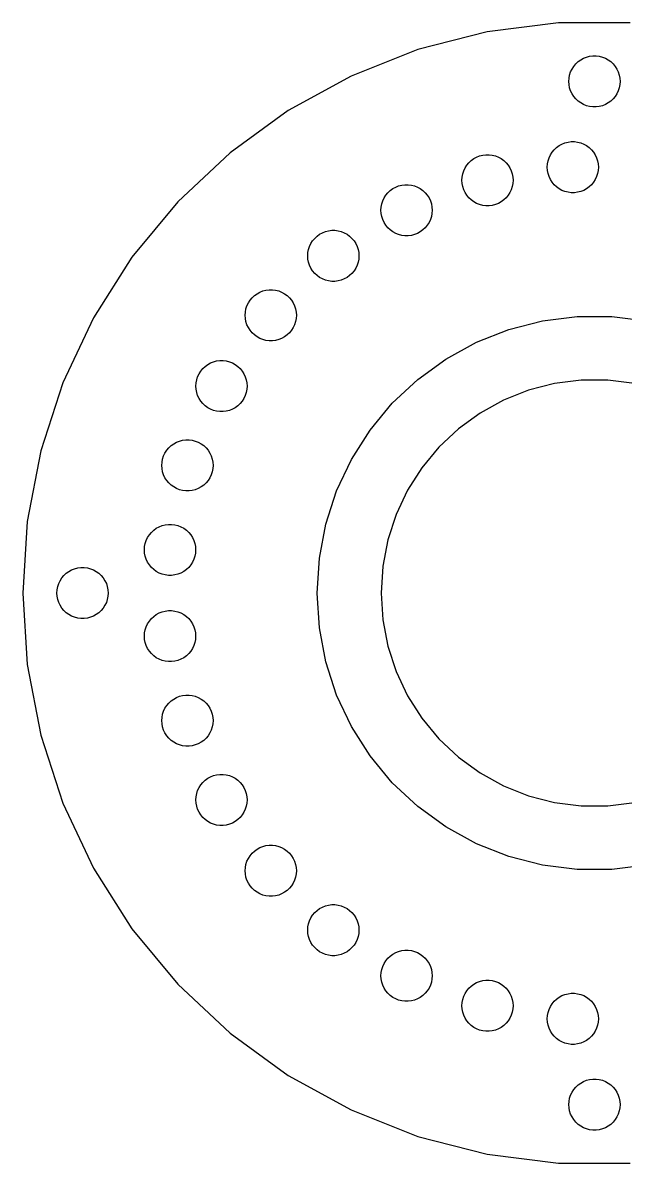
# Model space of a CAD drawing. Header units: metres. Extents: x -67 to 67, y -67 to 226.
# Drawn here: x -67 to 3.6, y 92.1 to 225.9 of the extents above; entities that cross this region are included whole.
import ezdxf

# ---------------------------------------------------------------- set-up
doc = ezdxf.new("R2010")
doc.units = ezdxf.units.M

msp = doc.modelspace()

# ---------------------------------------------------------------- linework, layer by layer
for p, q in [((-12.5545, 224.813), (-20.7041, 222.721)), ((-4.20695, 225.868), (-12.5545, 224.813)), ((4.20695, 225.868), (-4.20695, 225.868)), ((-20.7041, 222.721), (-28.5272, 219.623)), ((-2.62891, 220.445), (-2.42705, 220.763)), ((-2.42705, 220.763), (-2.1869, 221.054)), ((-2.1869, 221.054), (-1.91226, 221.312)), ((-1.91226, 221.312), (-1.60747, 221.533)), ((-1.60747, 221.533), (-1.27733, 221.714)), ((-1.27733, 221.714), (-0.92705, 221.853)), ((-0.92705, 221.853), (-0.56213, 221.947)), ((-0.56213, 221.947), (-0.18837, 221.994)), ((-0.18837, 221.994), (0.18837, 221.994)), ((0.18837, 221.994), (0.56213, 221.947)), ((0.56213, 221.947), (0.92705, 221.853)), ((0.92705, 221.853), (1.27733, 221.714)), ((1.27733, 221.714), (1.60747, 221.533)), ((1.60747, 221.533), (1.91226, 221.312)), ((1.91226, 221.312), (2.1869, 221.054)), ((2.1869, 221.054), (2.42705, 220.763)), ((2.42705, 220.763), (2.62891, 220.445)), ((-28.5272, 219.623), (-35.9004, 215.57)), ((-3, 219), (-2.97633, 219.376)), ((-2.97633, 219.376), (-2.90575, 219.746)), ((-2.90575, 219.746), (-2.78932, 220.104)), ((-2.78932, 220.104), (-2.62891, 220.445)), ((2.62891, 220.445), (2.78932, 220.104)), ((2.78932, 220.104), (2.90575, 219.746)), ((2.90575, 219.746), (2.97633, 219.376)), ((2.97633, 219.376), (3, 219)), ((-2.97633, 218.624), (-3, 219)), ((-2.90575, 218.254), (-2.97633, 218.624)), ((-2.78932, 217.896), (-2.90575, 218.254)), ((2.90575, 218.254), (2.78932, 217.896)), ((2.97633, 218.624), (2.90575, 218.254)), ((3, 219), (2.97633, 218.624)), ((-2.62891, 217.555), (-2.78932, 217.896)), ((-2.42705, 217.237), (-2.62891, 217.555)), ((-2.1869, 216.946), (-2.42705, 217.237)), ((-1.91226, 216.688), (-2.1869, 216.946)), ((-1.60747, 216.467), (-1.91226, 216.688)), ((1.91226, 216.688), (1.60747, 216.467)), ((2.1869, 216.946), (1.91226, 216.688)), ((2.42705, 217.237), (2.1869, 216.946)), ((2.62891, 217.555), (2.42705, 217.237)), ((2.78932, 217.896), (2.62891, 217.555)), ((-35.9004, 215.57), (-42.7074, 210.624)), ((-1.27733, 216.286), (-1.60747, 216.467)), ((-0.92705, 216.147), (-1.27733, 216.286)), ((-0.56213, 216.053), (-0.92705, 216.147)), ((-0.18837, 216.006), (-0.56213, 216.053)), ((0.18837, 216.006), (-0.18837, 216.006)), ((0.56213, 216.053), (0.18837, 216.006)), ((0.92705, 216.147), (0.56213, 216.053)), ((1.27733, 216.286), (0.92705, 216.147)), ((1.60747, 216.467), (1.27733, 216.286)), ((-4.44472, 211.247), (-4.13994, 211.469)), ((-4.13994, 211.469), (-3.80978, 211.65)), ((-3.80978, 211.65), (-3.4595, 211.789)), ((-3.4595, 211.789), (-3.09459, 211.883)), ((-3.09459, 211.883), (-2.72083, 211.93)), ((-2.72083, 211.93), (-2.34409, 211.93)), ((-2.34409, 211.93), (-1.97031, 211.883)), ((-1.97031, 211.883), (-1.60539, 211.789)), ((-1.60539, 211.789), (-1.25511, 211.65)), ((-1.25511, 211.65), (-0.92497, 211.469)), ((-0.92497, 211.469), (-0.62018, 211.247)), ((-42.7074, 210.624), (-48.8409, 204.865)), ((-14.1401, 209.937), (-13.81, 210.118)), ((-13.81, 210.118), (-13.4597, 210.257)), ((-13.4597, 210.257), (-13.0948, 210.351)), ((-13.0948, 210.351), (-12.721, 210.398)), ((-12.721, 210.398), (-12.3443, 210.398)), ((-12.3443, 210.398), (-11.9705, 210.351)), ((-11.9705, 210.351), (-11.6056, 210.257)), ((-11.6056, 210.257), (-11.2553, 210.118)), ((-11.2553, 210.118), (-10.9251, 209.937)), ((-5.4382, 209.682), (-5.32178, 210.04)), ((-5.32178, 210.04), (-5.16138, 210.381)), ((-5.16138, 210.381), (-4.9595, 210.699)), ((-4.9595, 210.699), (-4.71936, 210.989)), ((-4.71936, 210.989), (-4.44472, 211.247)), ((-0.62018, 211.247), (-0.34555, 210.989)), ((-0.34555, 210.989), (-0.10539, 210.699)), ((-0.10539, 210.699), (0.09645, 210.381)), ((0.09645, 210.381), (0.25687, 210.04)), ((0.25687, 210.04), (0.37329, 209.682)), ((-15.3219, 208.508), (-15.1615, 208.849)), ((-15.1615, 208.849), (-14.9597, 209.167)), ((-14.9597, 209.167), (-14.7195, 209.457)), ((-14.7195, 209.457), (-14.4449, 209.715)), ((-14.4449, 209.715), (-14.1401, 209.937)), ((-10.9251, 209.937), (-10.6203, 209.715)), ((-10.6203, 209.715), (-10.3457, 209.457)), ((-10.3457, 209.457), (-10.1056, 209.167)), ((-10.1056, 209.167), (-9.9037, 208.849)), ((-9.9037, 208.849), (-9.74329, 208.508)), ((-5.53246, 208.936), (-5.50879, 209.312)), ((-5.50879, 208.56), (-5.53246, 208.936)), ((-5.50879, 209.312), (-5.4382, 209.682)), ((0.37329, 209.682), (0.44388, 209.312)), ((0.44388, 209.312), (0.46753, 208.936)), ((0.46753, 208.936), (0.44388, 208.56)), ((-15.5326, 207.404), (-15.509, 207.78)), ((-15.509, 207.028), (-15.5326, 207.404)), ((-15.509, 207.78), (-15.4384, 208.15)), ((-15.4384, 208.15), (-15.3219, 208.508)), ((-9.74329, 208.508), (-9.62688, 208.15)), ((-9.62688, 208.15), (-9.55627, 207.78)), ((-9.55627, 207.78), (-9.53262, 207.404)), ((-9.53262, 207.404), (-9.55627, 207.028)), ((-5.4382, 208.19), (-5.50879, 208.56)), ((-5.32178, 207.831), (-5.4382, 208.19)), ((-5.16138, 207.491), (-5.32178, 207.831)), ((-4.9595, 207.172), (-5.16138, 207.491)), ((0.09645, 207.491), (-0.10539, 207.172)), ((0.25687, 207.831), (0.09645, 207.491)), ((0.37329, 208.19), (0.25687, 207.831)), ((0.44388, 208.56), (0.37329, 208.19)), ((-24.2066, 205.944), (-23.932, 206.202)), ((-23.932, 206.202), (-23.6272, 206.423)), ((-23.6272, 206.423), (-23.297, 206.605)), ((-23.297, 206.605), (-22.9467, 206.743)), ((-22.9467, 206.743), (-22.5818, 206.837)), ((-22.5818, 206.837), (-22.2081, 206.884)), ((-22.2081, 206.884), (-21.8313, 206.884)), ((-21.8313, 206.884), (-21.4576, 206.837)), ((-21.4576, 206.837), (-21.0927, 206.743)), ((-21.0927, 206.743), (-20.7424, 206.605)), ((-20.7424, 206.605), (-20.4122, 206.423)), ((-20.4122, 206.423), (-20.1074, 206.202)), ((-20.1074, 206.202), (-19.8328, 205.944)), ((-15.4384, 206.658), (-15.509, 207.028)), ((-15.3219, 206.299), (-15.4384, 206.658)), ((-15.1615, 205.959), (-15.3219, 206.299)), ((-14.9597, 205.64), (-15.1615, 205.959)), ((-9.9037, 205.959), (-10.1056, 205.64)), ((-9.74329, 206.299), (-9.9037, 205.959)), ((-9.62688, 206.658), (-9.74329, 206.299)), ((-9.55627, 207.028), (-9.62688, 206.658)), ((-4.71936, 206.882), (-4.9595, 207.172)), ((-4.44472, 206.624), (-4.71936, 206.882)), ((-4.13994, 206.403), (-4.44472, 206.624)), ((-3.80978, 206.221), (-4.13994, 206.403)), ((-3.4595, 206.083), (-3.80978, 206.221)), ((-3.09459, 205.989), (-3.4595, 206.083)), ((-2.72083, 205.942), (-3.09459, 205.989)), ((-1.97031, 205.989), (-2.34409, 205.942)), ((-1.60539, 206.083), (-1.97031, 205.989)), ((-1.25511, 206.221), (-1.60539, 206.083)), ((-0.92497, 206.403), (-1.25511, 206.221)), ((-0.62018, 206.624), (-0.92497, 206.403)), ((-0.34555, 206.882), (-0.62018, 206.624)), ((-0.10539, 207.172), (-0.34555, 206.882)), ((-48.8409, 204.865), (-54.2041, 198.382)), ((-24.996, 204.266), (-24.9254, 204.636)), ((-24.9254, 204.636), (-24.809, 204.995)), ((-24.809, 204.995), (-24.6486, 205.335)), ((-24.6486, 205.335), (-24.4467, 205.654)), ((-24.4467, 205.654), (-24.2066, 205.944)), ((-19.8328, 205.944), (-19.5927, 205.654)), ((-19.5927, 205.654), (-19.3908, 205.335)), ((-19.3908, 205.335), (-19.2304, 204.995)), ((-19.2304, 204.995), (-19.114, 204.636)), ((-19.114, 204.636), (-19.0434, 204.266)), ((-14.7195, 205.35), (-14.9597, 205.64)), ((-14.4449, 205.092), (-14.7195, 205.35)), ((-14.1401, 204.871), (-14.4449, 205.092)), ((-13.81, 204.689), (-14.1401, 204.871)), ((-13.4597, 204.551), (-13.81, 204.689)), ((-11.2553, 204.689), (-11.6056, 204.551)), ((-10.9251, 204.871), (-11.2553, 204.689)), ((-10.6203, 205.092), (-10.9251, 204.871)), ((-10.3457, 205.35), (-10.6203, 205.092)), ((-10.1056, 205.64), (-10.3457, 205.35)), ((-2.34409, 205.942), (-2.72083, 205.942)), ((-25.0197, 203.89), (-24.996, 204.266)), ((-24.996, 203.514), (-25.0197, 203.89)), ((-24.9254, 203.144), (-24.996, 203.514)), ((-19.0434, 203.514), (-19.114, 203.144)), ((-19.0434, 204.266), (-19.0197, 203.89)), ((-19.0197, 203.89), (-19.0434, 203.514)), ((-13.0948, 204.457), (-13.4597, 204.551)), ((-12.721, 204.41), (-13.0948, 204.457)), ((-12.3443, 204.41), (-12.721, 204.41)), ((-11.9705, 204.457), (-12.3443, 204.41)), ((-11.6056, 204.551), (-11.9705, 204.457)), ((-24.809, 202.786), (-24.9254, 203.144)), ((-24.6486, 202.445), (-24.809, 202.786)), ((-24.4467, 202.127), (-24.6486, 202.445)), ((-24.2066, 201.837), (-24.4467, 202.127)), ((-19.5927, 202.127), (-19.8328, 201.837)), ((-19.3908, 202.445), (-19.5927, 202.127)), ((-19.2304, 202.786), (-19.3908, 202.445)), ((-19.114, 203.144), (-19.2304, 202.786)), ((-32.7922, 200.592), (-32.5176, 200.85)), ((-32.5176, 200.85), (-32.2128, 201.072)), ((-32.2128, 201.072), (-31.8826, 201.253)), ((-31.8826, 201.253), (-31.5323, 201.392)), ((-31.5323, 201.392), (-31.1674, 201.486)), ((-31.1674, 201.486), (-30.7937, 201.533)), ((-30.7937, 201.533), (-30.4169, 201.533)), ((-30.4169, 201.533), (-30.0432, 201.486)), ((-30.0432, 201.486), (-29.6782, 201.392)), ((-29.6782, 201.392), (-29.328, 201.253)), ((-29.328, 201.253), (-28.9978, 201.072)), ((-28.9978, 201.072), (-28.693, 200.85)), ((-28.693, 200.85), (-28.4184, 200.592)), ((-23.932, 201.579), (-24.2066, 201.837)), ((-23.6272, 201.357), (-23.932, 201.579)), ((-23.297, 201.176), (-23.6272, 201.357)), ((-22.9467, 201.037), (-23.297, 201.176)), ((-22.5818, 200.943), (-22.9467, 201.037)), ((-22.2081, 200.896), (-22.5818, 200.943)), ((-21.8313, 200.896), (-22.2081, 200.896)), ((-21.4576, 200.943), (-21.8313, 200.896)), ((-21.0927, 201.037), (-21.4576, 200.943)), ((-20.7424, 201.176), (-21.0927, 201.037)), ((-20.4122, 201.357), (-20.7424, 201.176)), ((-20.1074, 201.579), (-20.4122, 201.357)), ((-19.8328, 201.837), (-20.1074, 201.579)), ((-33.5816, 198.915), (-33.511, 199.285)), ((-33.511, 199.285), (-33.3946, 199.643)), ((-33.3946, 199.643), (-33.2342, 199.984)), ((-33.2342, 199.984), (-33.0323, 200.302)), ((-33.0323, 200.302), (-32.7922, 200.592)), ((-28.4184, 200.592), (-28.1782, 200.302)), ((-28.1782, 200.302), (-27.9764, 199.984)), ((-27.9764, 199.984), (-27.816, 199.643)), ((-27.816, 199.643), (-27.6995, 199.285)), ((-27.6995, 199.285), (-27.629, 198.915)), ((-54.2041, 198.382), (-58.7125, 191.277)), ((-33.6053, 198.539), (-33.5816, 198.915)), ((-33.5816, 198.163), (-33.6053, 198.539)), ((-33.511, 197.793), (-33.5816, 198.163)), ((-27.629, 198.163), (-27.6995, 197.793)), ((-27.629, 198.915), (-27.6053, 198.539)), ((-27.6053, 198.539), (-27.629, 198.163)), ((-33.3946, 197.434), (-33.511, 197.793)), ((-33.2342, 197.094), (-33.3946, 197.434)), ((-33.0323, 196.775), (-33.2342, 197.094)), ((-32.7922, 196.485), (-33.0323, 196.775)), ((-28.1782, 196.775), (-28.4184, 196.485)), ((-27.9764, 197.094), (-28.1782, 196.775)), ((-27.816, 197.434), (-27.9764, 197.094)), ((-27.6995, 197.793), (-27.816, 197.434)), ((-32.5176, 196.227), (-32.7922, 196.485)), ((-32.2128, 196.006), (-32.5176, 196.227)), ((-31.8826, 195.824), (-32.2128, 196.006)), ((-31.5323, 195.686), (-31.8826, 195.824)), ((-31.1674, 195.592), (-31.5323, 195.686)), ((-30.7937, 195.545), (-31.1674, 195.592)), ((-30.4169, 195.545), (-30.7937, 195.545)), ((-30.0432, 195.592), (-30.4169, 195.545)), ((-29.6782, 195.686), (-30.0432, 195.592)), ((-29.328, 195.824), (-29.6782, 195.686)), ((-28.9978, 196.006), (-29.328, 195.824)), ((-28.693, 196.227), (-28.9978, 196.006)), ((-28.4184, 196.485), (-28.693, 196.227)), ((-39.8502, 193.88), (-39.5454, 194.102)), ((-39.5454, 194.102), (-39.2152, 194.283)), ((-39.2152, 194.283), (-38.8649, 194.422)), ((-38.8649, 194.422), (-38.5, 194.515)), ((-38.5, 194.515), (-38.1263, 194.563)), ((-38.1263, 194.563), (-37.7495, 194.563)), ((-37.7495, 194.563), (-37.3758, 194.515)), ((-37.3758, 194.515), (-37.0108, 194.422)), ((-37.0108, 194.422), (-36.6606, 194.283)), ((-36.6606, 194.283), (-36.3304, 194.102)), ((-36.3304, 194.102), (-36.0256, 193.88)), ((-40.8436, 192.315), (-40.7272, 192.673)), ((-40.7272, 192.673), (-40.5668, 193.014)), ((-40.5668, 193.014), (-40.3649, 193.332)), ((-40.3649, 193.332), (-40.1248, 193.622)), ((-40.1248, 193.622), (-39.8502, 193.88)), ((-36.0256, 193.88), (-35.751, 193.622)), ((-35.751, 193.622), (-35.5108, 193.332)), ((-35.5108, 193.332), (-35.309, 193.014)), ((-35.309, 193.014), (-35.1486, 192.673)), ((-35.1486, 192.673), (-35.0322, 192.315)), ((-58.7125, 191.277), (-62.295, 183.664)), ((-40.9379, 191.569), (-40.9142, 191.945)), ((-40.9142, 191.193), (-40.9379, 191.569)), ((-40.9142, 191.945), (-40.8436, 192.315)), ((-35.0322, 192.315), (-34.9616, 191.945)), ((-34.9616, 191.945), (-34.9379, 191.569)), ((-34.9379, 191.569), (-34.9616, 191.193)), ((-6.08989, 190.924), (-2.04068, 191.436)), ((-2.04068, 191.436), (2.04068, 191.436)), ((2.04068, 191.436), (6.08989, 190.924)), ((-40.8436, 190.823), (-40.9142, 191.193)), ((-40.7272, 190.464), (-40.8436, 190.823)), ((-40.5668, 190.123), (-40.7272, 190.464)), ((-40.3649, 189.805), (-40.5668, 190.123)), ((-35.309, 190.123), (-35.5108, 189.805)), ((-35.1486, 190.464), (-35.309, 190.123)), ((-35.0322, 190.823), (-35.1486, 190.464)), ((-34.9616, 191.193), (-35.0322, 190.823)), ((-13.8378, 188.407), (-10.043, 189.909)), ((-10.043, 189.909), (-6.08989, 190.924)), ((-40.1248, 189.515), (-40.3649, 189.805)), ((-39.8502, 189.257), (-40.1248, 189.515)), ((-39.5454, 189.036), (-39.8502, 189.257)), ((-39.2152, 188.854), (-39.5454, 189.036)), ((-38.8649, 188.715), (-39.2152, 188.854)), ((-38.5, 188.622), (-38.8649, 188.715)), ((-38.1263, 188.575), (-38.5, 188.622)), ((-37.7495, 188.575), (-38.1263, 188.575)), ((-37.3758, 188.622), (-37.7495, 188.575)), ((-37.0108, 188.715), (-37.3758, 188.622)), ((-36.6606, 188.854), (-37.0108, 188.715)), ((-36.3304, 189.036), (-36.6606, 188.854)), ((-36.0256, 189.257), (-36.3304, 189.036)), ((-35.751, 189.515), (-36.0256, 189.257)), ((-35.5108, 189.805), (-35.751, 189.515)), ((-17.4144, 186.441), (-13.8378, 188.407)), ((-45.3248, 185.798), (-44.9947, 185.98)), ((-44.9947, 185.98), (-44.6444, 186.118)), ((-44.6444, 186.118), (-44.2795, 186.212)), ((-44.2795, 186.212), (-43.9057, 186.259)), ((-43.9057, 186.259), (-43.5289, 186.259)), ((-43.5289, 186.259), (-43.1552, 186.212)), ((-43.1552, 186.212), (-42.7903, 186.118)), ((-42.7903, 186.118), (-42.44, 185.98)), ((-42.44, 185.98), (-42.1098, 185.798)), ((-20.7163, 184.042), (-17.4144, 186.441)), ((-46.5067, 184.369), (-46.3463, 184.71)), ((-46.3463, 184.71), (-46.1444, 185.028)), ((-46.1444, 185.028), (-45.9042, 185.319)), ((-45.9042, 185.319), (-45.6296, 185.577)), ((-45.6296, 185.577), (-45.3248, 185.798)), ((-42.1098, 185.798), (-41.8051, 185.577)), ((-41.8051, 185.577), (-41.5304, 185.319)), ((-41.5304, 185.319), (-41.2903, 185.028)), ((-41.2903, 185.028), (-41.0884, 184.71)), ((-41.0884, 184.71), (-40.928, 184.369)), ((-62.295, 183.664), (-64.8951, 175.662)), ((-46.7173, 183.265), (-46.6937, 183.641)), ((-46.6937, 182.889), (-46.7173, 183.265)), ((-46.6937, 183.641), (-46.6231, 184.011)), ((-46.6231, 184.011), (-46.5067, 184.369)), ((-40.928, 184.369), (-40.8116, 184.011)), ((-40.8116, 184.011), (-40.741, 183.641)), ((-40.741, 183.641), (-40.7173, 183.265)), ((-40.7173, 183.265), (-40.741, 182.889)), ((-23.6915, 181.248), (-20.7163, 184.042)), ((-4.68452, 183.557), (-7.72542, 182.776)), ((-1.56975, 183.951), (-4.68452, 183.557)), ((1.56975, 183.951), (-1.56975, 183.951)), ((4.68452, 183.557), (1.56975, 183.951)), ((-46.6231, 182.519), (-46.6937, 182.889)), ((-46.5067, 182.161), (-46.6231, 182.519)), ((-46.3463, 181.82), (-46.5067, 182.161)), ((-40.928, 182.161), (-41.0884, 181.82)), ((-40.8116, 182.519), (-40.928, 182.161)), ((-40.741, 182.889), (-40.8116, 182.519)), ((-7.72542, 182.776), (-10.6445, 181.621)), ((-46.1444, 181.502), (-46.3463, 181.82)), ((-45.9042, 181.211), (-46.1444, 181.502)), ((-45.6296, 180.954), (-45.9042, 181.211)), ((-45.3248, 180.732), (-45.6296, 180.954)), ((-44.9947, 180.551), (-45.3248, 180.732)), ((-44.6444, 180.412), (-44.9947, 180.551)), ((-42.44, 180.551), (-42.7903, 180.412)), ((-42.1098, 180.732), (-42.44, 180.551)), ((-41.8051, 180.954), (-42.1098, 180.732)), ((-41.5304, 181.211), (-41.8051, 180.954)), ((-41.2903, 181.502), (-41.5304, 181.211)), ((-41.0884, 181.82), (-41.2903, 181.502)), ((-26.293, 178.103), (-23.6915, 181.248)), ((-10.6445, 181.621), (-13.3957, 180.108)), ((-44.2795, 180.318), (-44.6444, 180.412)), ((-43.9057, 180.271), (-44.2795, 180.318)), ((-43.5289, 180.271), (-43.9057, 180.271)), ((-43.1552, 180.318), (-43.5289, 180.271)), ((-42.7903, 180.412), (-43.1552, 180.318)), ((-13.3957, 180.108), (-15.9356, 178.263)), ((-28.48, 174.657), (-26.293, 178.103)), ((-15.9356, 178.263), (-18.2242, 176.114)), ((-49.3144, 176.501), (-48.9843, 176.683)), ((-48.9843, 176.683), (-48.634, 176.821)), ((-48.634, 176.821), (-48.2691, 176.915)), ((-48.2691, 176.915), (-47.8953, 176.962)), ((-47.8953, 176.962), (-47.5186, 176.962)), ((-47.5186, 176.962), (-47.1448, 176.915)), ((-47.1448, 176.915), (-46.7799, 176.821)), ((-46.7799, 176.821), (-46.4296, 176.683)), ((-46.4296, 176.683), (-46.0995, 176.501)), ((-64.8951, 175.662), (-66.4717, 167.397)), ((-50.4963, 175.073), (-50.3359, 175.413)), ((-50.3359, 175.413), (-50.134, 175.732)), ((-50.134, 175.732), (-49.8939, 176.022)), ((-49.8939, 176.022), (-49.6192, 176.28)), ((-49.6192, 176.28), (-49.3144, 176.501)), ((-46.0995, 176.501), (-45.7947, 176.28)), ((-45.7947, 176.28), (-45.5201, 176.022)), ((-45.5201, 176.022), (-45.2799, 175.732)), ((-45.2799, 175.732), (-45.078, 175.413)), ((-45.078, 175.413), (-44.9176, 175.073)), ((-18.2242, 176.114), (-20.2254, 173.695)), ((-50.707, 173.968), (-50.6833, 174.344)), ((-50.6833, 173.592), (-50.707, 173.968)), ((-50.6833, 174.344), (-50.6127, 174.714)), ((-50.6127, 174.714), (-50.4963, 175.073)), ((-44.9176, 175.073), (-44.8012, 174.714)), ((-44.8012, 174.714), (-44.7306, 174.344)), ((-44.7306, 174.344), (-44.707, 173.968)), ((-44.707, 173.968), (-44.7306, 173.592)), ((-30.2177, 170.964), (-28.48, 174.657)), ((-50.6127, 173.222), (-50.6833, 173.592)), ((-50.4963, 172.864), (-50.6127, 173.222)), ((-50.3359, 172.523), (-50.4963, 172.864)), ((-50.134, 172.205), (-50.3359, 172.523)), ((-45.078, 172.523), (-45.2799, 172.205)), ((-44.9176, 172.864), (-45.078, 172.523)), ((-44.8012, 173.222), (-44.9176, 172.864)), ((-44.7306, 173.592), (-44.8012, 173.222)), ((-20.2254, 173.695), (-21.9077, 171.044)), ((-49.8939, 171.915), (-50.134, 172.205)), ((-49.6192, 171.657), (-49.8939, 171.915)), ((-49.3144, 171.435), (-49.6192, 171.657)), ((-48.9843, 171.254), (-49.3144, 171.435)), ((-48.634, 171.115), (-48.9843, 171.254)), ((-46.4296, 171.254), (-46.7799, 171.115)), ((-46.0995, 171.435), (-46.4296, 171.254)), ((-45.7947, 171.657), (-46.0995, 171.435)), ((-45.5201, 171.915), (-45.7947, 171.657)), ((-45.2799, 172.205), (-45.5201, 171.915)), ((-48.2691, 171.021), (-48.634, 171.115)), ((-47.8953, 170.974), (-48.2691, 171.021)), ((-47.5186, 170.974), (-47.8953, 170.974)), ((-47.1448, 171.021), (-47.5186, 170.974)), ((-46.7799, 171.115), (-47.1448, 171.021)), ((-31.4789, 167.082), (-30.2177, 170.964)), ((-21.9077, 171.044), (-23.2444, 168.203)), ((-66.4717, 167.397), (-67, 159)), ((-23.2444, 168.203), (-24.2146, 165.217)), ((-52.1705, 165.822), (-51.9304, 166.112)), ((-51.9304, 166.112), (-51.6557, 166.37)), ((-51.6557, 166.37), (-51.3509, 166.591)), ((-51.3509, 166.591), (-51.0208, 166.773)), ((-51.0208, 166.773), (-50.6705, 166.912)), ((-50.6705, 166.912), (-50.3056, 167.005)), ((-50.3056, 167.005), (-49.9318, 167.052)), ((-49.9318, 167.052), (-49.5551, 167.052)), ((-49.5551, 167.052), (-49.1813, 167.005)), ((-49.1813, 167.005), (-48.8164, 166.912)), ((-48.8164, 166.912), (-48.4661, 166.773)), ((-48.4661, 166.773), (-48.136, 166.591)), ((-48.136, 166.591), (-47.8312, 166.37)), ((-47.8312, 166.37), (-47.5565, 166.112)), ((-47.5565, 166.112), (-47.3164, 165.822)), ((-32.2437, 163.073), (-31.4789, 167.082)), ((-52.7198, 164.434), (-52.6492, 164.804)), ((-52.6492, 164.804), (-52.5328, 165.163)), ((-52.5328, 165.163), (-52.3724, 165.504)), ((-52.3724, 165.504), (-52.1705, 165.822)), ((-47.3164, 165.822), (-47.1145, 165.504)), ((-47.1145, 165.504), (-46.9541, 165.163)), ((-46.9541, 165.163), (-46.8377, 164.804)), ((-46.8377, 164.804), (-46.7671, 164.434)), ((-24.2146, 165.217), (-24.8029, 162.133)), ((-52.7435, 164.058), (-52.7198, 164.434)), ((-52.7198, 163.682), (-52.7435, 164.058)), ((-52.6492, 163.312), (-52.7198, 163.682)), ((-52.5328, 162.954), (-52.6492, 163.312)), ((-46.8377, 163.312), (-46.9541, 162.954)), ((-46.7671, 163.682), (-46.8377, 163.312)), ((-46.7671, 164.434), (-46.7435, 164.058)), ((-46.7435, 164.058), (-46.7671, 163.682)), ((-61.2773, 161.714), (-60.927, 161.853)), ((-60.927, 161.853), (-60.5621, 161.947)), ((-60.5621, 161.947), (-60.1884, 161.994)), ((-60.1884, 161.994), (-59.8116, 161.994)), ((-59.8116, 161.994), (-59.4379, 161.947)), ((-59.4379, 161.947), (-59.0729, 161.853)), ((-59.0729, 161.853), (-58.7227, 161.714)), ((-52.3724, 162.613), (-52.5328, 162.954)), ((-52.1705, 162.295), (-52.3724, 162.613)), ((-51.9304, 162.005), (-52.1705, 162.295)), ((-51.6557, 161.747), (-51.9304, 162.005)), ((-47.5565, 162.005), (-47.8312, 161.747)), ((-47.3164, 162.295), (-47.5565, 162.005)), ((-47.1145, 162.613), (-47.3164, 162.295)), ((-46.9541, 162.954), (-47.1145, 162.613)), ((-32.5, 159), (-32.2437, 163.073)), ((-24.8029, 162.133), (-25, 159)), ((-62.6289, 160.445), (-62.427, 160.763)), ((-62.427, 160.763), (-62.1869, 161.054)), ((-62.1869, 161.054), (-61.9123, 161.312)), ((-61.9123, 161.312), (-61.6075, 161.533)), ((-61.6075, 161.533), (-61.2773, 161.714)), ((-58.7227, 161.714), (-58.3925, 161.533)), ((-58.3925, 161.533), (-58.0877, 161.312)), ((-58.0877, 161.312), (-57.8131, 161.054)), ((-57.8131, 161.054), (-57.5729, 160.763)), ((-57.5729, 160.763), (-57.3711, 160.445)), ((-51.3509, 161.525), (-51.6557, 161.747)), ((-51.0208, 161.344), (-51.3509, 161.525)), ((-50.6705, 161.205), (-51.0208, 161.344)), ((-50.3056, 161.112), (-50.6705, 161.205)), ((-49.9318, 161.064), (-50.3056, 161.112)), ((-49.5551, 161.064), (-49.9318, 161.064)), ((-49.1813, 161.112), (-49.5551, 161.064)), ((-48.8164, 161.205), (-49.1813, 161.112)), ((-48.4661, 161.344), (-48.8164, 161.205)), ((-48.136, 161.525), (-48.4661, 161.344)), ((-47.8312, 161.747), (-48.136, 161.525)), ((-63, 159), (-62.9763, 159.376)), ((-62.9763, 159.376), (-62.9057, 159.746)), ((-62.9057, 159.746), (-62.7893, 160.104)), ((-62.7893, 160.104), (-62.6289, 160.445)), ((-57.3711, 160.445), (-57.2107, 160.104)), ((-57.2107, 160.104), (-57.0942, 159.746)), ((-57.0942, 159.746), (-57.0237, 159.376)), ((-57.0237, 159.376), (-57, 159)), ((-67, 159), (-66.4717, 150.603)), ((-62.9763, 158.624), (-63, 159)), ((-62.9057, 158.254), (-62.9763, 158.624)), ((-62.7893, 157.896), (-62.9057, 158.254)), ((-62.6289, 157.555), (-62.7893, 157.896)), ((-57.2107, 157.896), (-57.3711, 157.555)), ((-57.0942, 158.254), (-57.2107, 157.896)), ((-57.0237, 158.624), (-57.0942, 158.254)), ((-57, 159), (-57.0237, 158.624)), ((-32.2437, 154.927), (-32.5, 159)), ((-25, 159), (-24.8029, 155.867)), ((-62.427, 157.237), (-62.6289, 157.555)), ((-62.1869, 156.946), (-62.427, 157.237)), ((-61.9123, 156.688), (-62.1869, 156.946)), ((-61.6075, 156.467), (-61.9123, 156.688)), ((-58.0877, 156.688), (-58.3925, 156.467)), ((-57.8131, 156.946), (-58.0877, 156.688)), ((-57.5729, 157.237), (-57.8131, 156.946)), ((-57.3711, 157.555), (-57.5729, 157.237)), ((-51.6557, 156.253), (-51.3509, 156.475)), ((-51.3509, 156.475), (-51.0208, 156.656)), ((-51.0208, 156.656), (-50.6705, 156.795)), ((-50.6705, 156.795), (-50.3056, 156.888)), ((-50.3056, 156.888), (-49.9318, 156.936)), ((-49.9318, 156.936), (-49.5551, 156.936)), ((-49.5551, 156.936), (-49.1813, 156.888)), ((-49.1813, 156.888), (-48.8164, 156.795)), ((-48.8164, 156.795), (-48.4661, 156.656)), ((-48.4661, 156.656), (-48.136, 156.475)), ((-48.136, 156.475), (-47.8312, 156.253)), ((-61.2773, 156.286), (-61.6075, 156.467)), ((-60.927, 156.147), (-61.2773, 156.286)), ((-60.5621, 156.053), (-60.927, 156.147)), ((-60.1884, 156.006), (-60.5621, 156.053)), ((-59.8116, 156.006), (-60.1884, 156.006)), ((-59.4379, 156.053), (-59.8116, 156.006)), ((-59.0729, 156.147), (-59.4379, 156.053)), ((-58.7227, 156.286), (-59.0729, 156.147)), ((-58.3925, 156.467), (-58.7227, 156.286)), ((-52.5328, 155.046), (-52.3724, 155.387)), ((-52.3724, 155.387), (-52.1705, 155.705)), ((-52.1705, 155.705), (-51.9304, 155.995)), ((-51.9304, 155.995), (-51.6557, 156.253)), ((-47.8312, 156.253), (-47.5565, 155.995)), ((-47.5565, 155.995), (-47.3164, 155.705)), ((-47.3164, 155.705), (-47.1145, 155.387)), ((-47.1145, 155.387), (-46.9541, 155.046)), ((-24.8029, 155.867), (-24.2146, 152.783)), ((-52.7435, 153.942), (-52.7198, 154.318)), ((-52.7198, 153.566), (-52.7435, 153.942)), ((-52.7198, 154.318), (-52.6492, 154.688)), ((-52.6492, 154.688), (-52.5328, 155.046)), ((-46.9541, 155.046), (-46.8377, 154.688)), ((-46.8377, 154.688), (-46.7671, 154.318)), ((-46.7671, 154.318), (-46.7435, 153.942)), ((-46.7435, 153.942), (-46.7671, 153.566)), ((-31.4789, 150.918), (-32.2437, 154.927)), ((-52.6492, 153.196), (-52.7198, 153.566)), ((-52.5328, 152.837), (-52.6492, 153.196)), ((-52.3724, 152.496), (-52.5328, 152.837)), ((-52.1705, 152.178), (-52.3724, 152.496)), ((-47.1145, 152.496), (-47.3164, 152.178)), ((-46.9541, 152.837), (-47.1145, 152.496)), ((-46.8377, 153.196), (-46.9541, 152.837)), ((-46.7671, 153.566), (-46.8377, 153.196)), ((-24.2146, 152.783), (-23.2444, 149.797)), ((-51.9304, 151.888), (-52.1705, 152.178)), ((-51.6557, 151.63), (-51.9304, 151.888)), ((-51.3509, 151.409), (-51.6557, 151.63)), ((-51.0208, 151.227), (-51.3509, 151.409)), ((-50.6705, 151.088), (-51.0208, 151.227)), ((-48.4661, 151.227), (-48.8164, 151.088)), ((-48.136, 151.409), (-48.4661, 151.227)), ((-47.8312, 151.63), (-48.136, 151.409)), ((-47.5565, 151.888), (-47.8312, 151.63)), ((-47.3164, 152.178), (-47.5565, 151.888)), ((-66.4717, 150.603), (-64.8951, 142.338)), ((-50.3056, 150.995), (-50.6705, 151.088)), ((-49.9318, 150.948), (-50.3056, 150.995)), ((-49.5551, 150.948), (-49.9318, 150.948)), ((-49.1813, 150.995), (-49.5551, 150.948)), ((-48.8164, 151.088), (-49.1813, 150.995)), ((-30.2177, 147.036), (-31.4789, 150.918)), ((-23.2444, 149.797), (-21.9077, 146.956)), ((-50.3359, 145.477), (-50.134, 145.795)), ((-50.134, 145.795), (-49.8939, 146.085)), ((-49.8939, 146.085), (-49.6192, 146.343)), ((-49.6192, 146.343), (-49.3144, 146.565)), ((-49.3144, 146.565), (-48.9843, 146.746)), ((-48.9843, 146.746), (-48.634, 146.885)), ((-48.634, 146.885), (-48.2691, 146.979)), ((-48.2691, 146.979), (-47.8953, 147.026)), ((-47.8953, 147.026), (-47.5186, 147.026)), ((-47.5186, 147.026), (-47.1448, 146.979)), ((-47.1448, 146.979), (-46.7799, 146.885)), ((-46.7799, 146.885), (-46.4296, 146.746)), ((-46.4296, 146.746), (-46.0995, 146.565)), ((-46.0995, 146.565), (-45.7947, 146.343)), ((-45.7947, 146.343), (-45.5201, 146.085)), ((-45.5201, 146.085), (-45.2799, 145.795)), ((-45.2799, 145.795), (-45.078, 145.477)), ((-28.48, 143.343), (-30.2177, 147.036)), ((-21.9077, 146.956), (-20.2254, 144.305)), ((-50.6833, 144.408), (-50.6127, 144.778)), ((-50.6127, 144.778), (-50.4963, 145.136)), ((-50.4963, 145.136), (-50.3359, 145.477)), ((-45.078, 145.477), (-44.9176, 145.136)), ((-44.9176, 145.136), (-44.8012, 144.778)), ((-44.8012, 144.778), (-44.7306, 144.408)), ((-50.707, 144.032), (-50.6833, 144.408)), ((-50.6833, 143.656), (-50.707, 144.032)), ((-50.6127, 143.286), (-50.6833, 143.656)), ((-50.4963, 142.927), (-50.6127, 143.286)), ((-44.8012, 143.286), (-44.9176, 142.927)), ((-44.7306, 143.656), (-44.8012, 143.286)), ((-44.7306, 144.408), (-44.707, 144.032)), ((-44.707, 144.032), (-44.7306, 143.656)), ((-26.293, 139.897), (-28.48, 143.343)), ((-20.2254, 144.305), (-18.2242, 141.886)), ((-64.8951, 142.338), (-62.295, 134.336)), ((-50.3359, 142.587), (-50.4963, 142.927)), ((-50.134, 142.268), (-50.3359, 142.587)), ((-49.8939, 141.978), (-50.134, 142.268)), ((-49.6192, 141.72), (-49.8939, 141.978)), ((-45.5201, 141.978), (-45.7947, 141.72)), ((-45.2799, 142.268), (-45.5201, 141.978)), ((-45.078, 142.587), (-45.2799, 142.268)), ((-44.9176, 142.927), (-45.078, 142.587)), ((-18.2242, 141.886), (-15.9356, 139.737)), ((-49.3144, 141.499), (-49.6192, 141.72)), ((-48.9843, 141.317), (-49.3144, 141.499)), ((-48.634, 141.179), (-48.9843, 141.317)), ((-48.2691, 141.085), (-48.634, 141.179)), ((-47.8953, 141.038), (-48.2691, 141.085)), ((-47.5186, 141.038), (-47.8953, 141.038)), ((-47.1448, 141.085), (-47.5186, 141.038)), ((-46.7799, 141.179), (-47.1448, 141.085)), ((-46.4296, 141.317), (-46.7799, 141.179)), ((-46.0995, 141.499), (-46.4296, 141.317)), ((-45.7947, 141.72), (-46.0995, 141.499)), ((-23.6915, 136.752), (-26.293, 139.897)), ((-15.9356, 139.737), (-13.3957, 137.892)), ((-13.3957, 137.892), (-10.6445, 136.379)), ((-46.3463, 136.18), (-46.1444, 136.498)), ((-46.1444, 136.498), (-45.9042, 136.789)), ((-45.9042, 136.789), (-45.6296, 137.046)), ((-45.6296, 137.046), (-45.3248, 137.268)), ((-45.3248, 137.268), (-44.9947, 137.449)), ((-44.9947, 137.449), (-44.6444, 137.588)), ((-44.6444, 137.588), (-44.2795, 137.682)), ((-44.2795, 137.682), (-43.9057, 137.729)), ((-43.9057, 137.729), (-43.5289, 137.729)), ((-43.5289, 137.729), (-43.1552, 137.682)), ((-43.1552, 137.682), (-42.7903, 137.588)), ((-42.7903, 137.588), (-42.44, 137.449)), ((-42.44, 137.449), (-42.1098, 137.268)), ((-42.1098, 137.268), (-41.8051, 137.046)), ((-41.8051, 137.046), (-41.5304, 136.789)), ((-41.5304, 136.789), (-41.2903, 136.498)), ((-41.2903, 136.498), (-41.0884, 136.18)), ((-20.7163, 133.958), (-23.6915, 136.752)), ((-46.7173, 134.735), (-46.6937, 135.111)), ((-46.6937, 135.111), (-46.6231, 135.481)), ((-46.6231, 135.481), (-46.5067, 135.839)), ((-46.5067, 135.839), (-46.3463, 136.18)), ((-41.0884, 136.18), (-40.928, 135.839)), ((-40.928, 135.839), (-40.8116, 135.481)), ((-40.8116, 135.481), (-40.741, 135.111)), ((-40.741, 135.111), (-40.7173, 134.735)), ((-10.6445, 136.379), (-7.72542, 135.224)), ((-7.72542, 135.224), (-4.68452, 134.443)), ((-62.295, 134.336), (-58.7125, 126.723)), ((-46.6937, 134.359), (-46.7173, 134.735)), ((-46.6231, 133.989), (-46.6937, 134.359)), ((-46.5067, 133.631), (-46.6231, 133.989)), ((-40.8116, 133.989), (-40.928, 133.631)), ((-40.741, 134.359), (-40.8116, 133.989)), ((-40.7173, 134.735), (-40.741, 134.359)), ((-17.4144, 131.559), (-20.7163, 133.958)), ((-4.68452, 134.443), (-1.56975, 134.049)), ((-1.56975, 134.049), (1.56975, 134.049)), ((1.56975, 134.049), (4.68452, 134.443)), ((-46.3463, 133.29), (-46.5067, 133.631)), ((-46.1444, 132.972), (-46.3463, 133.29)), ((-45.9042, 132.681), (-46.1444, 132.972)), ((-45.6296, 132.423), (-45.9042, 132.681)), ((-45.3248, 132.202), (-45.6296, 132.423)), ((-41.8051, 132.423), (-42.1098, 132.202)), ((-41.5304, 132.681), (-41.8051, 132.423)), ((-41.2903, 132.972), (-41.5304, 132.681)), ((-41.0884, 133.29), (-41.2903, 132.972)), ((-40.928, 133.631), (-41.0884, 133.29)), ((-44.9947, 132.02), (-45.3248, 132.202)), ((-44.6444, 131.882), (-44.9947, 132.02)), ((-44.2795, 131.788), (-44.6444, 131.882)), ((-43.9057, 131.741), (-44.2795, 131.788)), ((-43.5289, 131.741), (-43.9057, 131.741)), ((-43.1552, 131.788), (-43.5289, 131.741)), ((-42.7903, 131.882), (-43.1552, 131.788)), ((-42.44, 132.02), (-42.7903, 131.882)), ((-42.1098, 132.202), (-42.44, 132.02)), ((-13.8378, 129.593), (-17.4144, 131.559)), ((-40.3649, 128.195), (-40.1248, 128.485)), ((-40.1248, 128.485), (-39.8502, 128.743)), ((-39.8502, 128.743), (-39.5454, 128.964)), ((-39.5454, 128.964), (-39.2152, 129.146)), ((-39.2152, 129.146), (-38.8649, 129.285)), ((-38.8649, 129.285), (-38.5, 129.378)), ((-38.5, 129.378), (-38.1263, 129.425)), ((-38.1263, 129.425), (-37.7495, 129.425)), ((-37.7495, 129.425), (-37.3758, 129.378)), ((-37.3758, 129.378), (-37.0108, 129.285)), ((-37.0108, 129.285), (-36.6606, 129.146)), ((-36.6606, 129.146), (-36.3304, 128.964)), ((-36.3304, 128.964), (-36.0256, 128.743)), ((-36.0256, 128.743), (-35.751, 128.485)), ((-35.751, 128.485), (-35.5108, 128.195)), ((-10.043, 128.091), (-13.8378, 129.593)), ((-40.9142, 126.807), (-40.8436, 127.177)), ((-40.8436, 127.177), (-40.7272, 127.536)), ((-40.7272, 127.536), (-40.5668, 127.877)), ((-40.5668, 127.877), (-40.3649, 128.195)), ((-35.5108, 128.195), (-35.309, 127.877)), ((-35.309, 127.877), (-35.1486, 127.536)), ((-35.1486, 127.536), (-35.0322, 127.177)), ((-35.0322, 127.177), (-34.9616, 126.807)), ((-6.08989, 127.076), (-10.043, 128.091)), ((-2.04068, 126.564), (-6.08989, 127.076)), ((6.08989, 127.076), (2.04068, 126.564)), ((-58.7125, 126.723), (-54.2041, 119.618)), ((-40.9379, 126.431), (-40.9142, 126.807)), ((-40.9142, 126.055), (-40.9379, 126.431)), ((-40.8436, 125.685), (-40.9142, 126.055)), ((-34.9616, 126.055), (-35.0322, 125.685)), ((-34.9616, 126.807), (-34.9379, 126.431)), ((-34.9379, 126.431), (-34.9616, 126.055)), ((2.04068, 126.564), (-2.04068, 126.564)), ((-40.7272, 125.327), (-40.8436, 125.685)), ((-40.5668, 124.986), (-40.7272, 125.327)), ((-40.3649, 124.668), (-40.5668, 124.986)), ((-40.1248, 124.378), (-40.3649, 124.668)), ((-39.8502, 124.12), (-40.1248, 124.378)), ((-35.751, 124.378), (-36.0256, 124.12)), ((-35.5108, 124.668), (-35.751, 124.378)), ((-35.309, 124.986), (-35.5108, 124.668)), ((-35.1486, 125.327), (-35.309, 124.986)), ((-35.0322, 125.685), (-35.1486, 125.327)), ((-39.5454, 123.898), (-39.8502, 124.12)), ((-39.2152, 123.717), (-39.5454, 123.898)), ((-38.8649, 123.578), (-39.2152, 123.717)), ((-38.5, 123.485), (-38.8649, 123.578)), ((-38.1263, 123.437), (-38.5, 123.485)), ((-37.7495, 123.437), (-38.1263, 123.437)), ((-37.3758, 123.485), (-37.7495, 123.437)), ((-37.0108, 123.578), (-37.3758, 123.485)), ((-36.6606, 123.717), (-37.0108, 123.578)), ((-36.3304, 123.898), (-36.6606, 123.717)), ((-36.0256, 124.12), (-36.3304, 123.898)), ((-32.7922, 121.515), (-32.5176, 121.773)), ((-32.5176, 121.773), (-32.2128, 121.994)), ((-32.2128, 121.994), (-31.8826, 122.176)), ((-31.8826, 122.176), (-31.5323, 122.314)), ((-31.5323, 122.314), (-31.1674, 122.408)), ((-31.1674, 122.408), (-30.7937, 122.455)), ((-30.7937, 122.455), (-30.4169, 122.455)), ((-30.4169, 122.455), (-30.0432, 122.408)), ((-30.0432, 122.408), (-29.6782, 122.314)), ((-29.6782, 122.314), (-29.328, 122.176)), ((-29.328, 122.176), (-28.9978, 121.994)), ((-28.9978, 121.994), (-28.693, 121.773)), ((-28.693, 121.773), (-28.4184, 121.515)), ((-33.511, 120.207), (-33.3946, 120.566)), ((-33.3946, 120.566), (-33.2342, 120.906)), ((-33.2342, 120.906), (-33.0323, 121.225)), ((-33.0323, 121.225), (-32.7922, 121.515)), ((-28.4184, 121.515), (-28.1782, 121.225)), ((-28.1782, 121.225), (-27.9764, 120.906)), ((-27.9764, 120.906), (-27.816, 120.566)), ((-27.816, 120.566), (-27.6995, 120.207)), ((-54.2041, 119.618), (-48.8409, 113.135)), ((-33.6053, 119.461), (-33.5816, 119.837)), ((-33.5816, 119.085), (-33.6053, 119.461)), ((-33.5816, 119.837), (-33.511, 120.207)), ((-33.511, 118.715), (-33.5816, 119.085)), ((-27.6995, 120.207), (-27.629, 119.837)), ((-27.629, 119.085), (-27.6995, 118.715)), ((-27.629, 119.837), (-27.6053, 119.461)), ((-27.6053, 119.461), (-27.629, 119.085)), ((-33.3946, 118.357), (-33.511, 118.715)), ((-33.2342, 118.016), (-33.3946, 118.357)), ((-33.0323, 117.698), (-33.2342, 118.016)), ((-32.7922, 117.408), (-33.0323, 117.698)), ((-28.1782, 117.698), (-28.4184, 117.408)), ((-27.9764, 118.016), (-28.1782, 117.698)), ((-27.816, 118.357), (-27.9764, 118.016)), ((-27.6995, 118.715), (-27.816, 118.357)), ((-32.5176, 117.15), (-32.7922, 117.408)), ((-32.2128, 116.928), (-32.5176, 117.15)), ((-31.8826, 116.747), (-32.2128, 116.928)), ((-31.5323, 116.608), (-31.8826, 116.747)), ((-31.1674, 116.514), (-31.5323, 116.608)), ((-30.7937, 116.467), (-31.1674, 116.514)), ((-30.4169, 116.467), (-30.7937, 116.467)), ((-30.0432, 116.514), (-30.4169, 116.467)), ((-29.6782, 116.608), (-30.0432, 116.514)), ((-29.328, 116.747), (-29.6782, 116.608)), ((-28.9978, 116.928), (-29.328, 116.747)), ((-28.693, 117.15), (-28.9978, 116.928)), ((-28.4184, 117.408), (-28.693, 117.15)), ((-24.2066, 116.163), (-23.932, 116.421)), ((-23.932, 116.421), (-23.6272, 116.643)), ((-23.6272, 116.643), (-23.297, 116.824)), ((-23.297, 116.824), (-22.9467, 116.963)), ((-22.9467, 116.963), (-22.5818, 117.057)), ((-22.5818, 117.057), (-22.2081, 117.104)), ((-22.2081, 117.104), (-21.8313, 117.104)), ((-21.8313, 117.104), (-21.4576, 117.057)), ((-21.4576, 117.057), (-21.0927, 116.963)), ((-21.0927, 116.963), (-20.7424, 116.824)), ((-20.7424, 116.824), (-20.4122, 116.643)), ((-20.4122, 116.643), (-20.1074, 116.421)), ((-20.1074, 116.421), (-19.8328, 116.163)), ((-24.9254, 114.856), (-24.809, 115.214)), ((-24.809, 115.214), (-24.6486, 115.555)), ((-24.6486, 115.555), (-24.4467, 115.873)), ((-24.4467, 115.873), (-24.2066, 116.163)), ((-19.8328, 116.163), (-19.5927, 115.873)), ((-19.5927, 115.873), (-19.3908, 115.555)), ((-19.3908, 115.555), (-19.2304, 115.214)), ((-19.2304, 115.214), (-19.114, 114.856)), ((-25.0197, 114.11), (-24.996, 114.486)), ((-24.996, 113.734), (-25.0197, 114.11)), ((-24.996, 114.486), (-24.9254, 114.856)), ((-24.9254, 113.364), (-24.996, 113.734)), ((-19.114, 114.856), (-19.0434, 114.486)), ((-19.0434, 113.734), (-19.114, 113.364)), ((-19.0434, 114.486), (-19.0197, 114.11)), ((-19.0197, 114.11), (-19.0434, 113.734)), ((-48.8409, 113.135), (-42.7074, 107.376)), ((-24.809, 113.005), (-24.9254, 113.364)), ((-24.6486, 112.665), (-24.809, 113.005)), ((-24.4467, 112.346), (-24.6486, 112.665)), ((-24.2066, 112.056), (-24.4467, 112.346)), ((-19.5927, 112.346), (-19.8328, 112.056)), ((-19.3908, 112.665), (-19.5927, 112.346)), ((-19.2304, 113.005), (-19.3908, 112.665)), ((-19.114, 113.364), (-19.2304, 113.005)), ((-15.1615, 112.041), (-14.9597, 112.36)), ((-14.9597, 112.36), (-14.7195, 112.65)), ((-14.7195, 112.65), (-14.4449, 112.908)), ((-14.4449, 112.908), (-14.1401, 113.129)), ((-14.1401, 113.129), (-13.81, 113.311)), ((-13.81, 113.311), (-13.4597, 113.449)), ((-13.4597, 113.449), (-13.0948, 113.543)), ((-13.0948, 113.543), (-12.721, 113.59)), ((-12.721, 113.59), (-12.3443, 113.59)), ((-12.3443, 113.59), (-11.9705, 113.543)), ((-11.9705, 113.543), (-11.6056, 113.449)), ((-11.6056, 113.449), (-11.2553, 113.311)), ((-11.2553, 113.311), (-10.9251, 113.129)), ((-10.9251, 113.129), (-10.6203, 112.908)), ((-10.6203, 112.908), (-10.3457, 112.65)), ((-10.3457, 112.65), (-10.1056, 112.36)), ((-10.1056, 112.36), (-9.9037, 112.041)), ((-23.932, 111.798), (-24.2066, 112.056)), ((-23.6272, 111.577), (-23.932, 111.798)), ((-23.297, 111.395), (-23.6272, 111.577)), ((-22.9467, 111.257), (-23.297, 111.395)), ((-22.5818, 111.163), (-22.9467, 111.257)), ((-22.2081, 111.116), (-22.5818, 111.163)), ((-21.8313, 111.116), (-22.2081, 111.116)), ((-21.4576, 111.163), (-21.8313, 111.116)), ((-21.0927, 111.257), (-21.4576, 111.163)), ((-20.7424, 111.395), (-21.0927, 111.257)), ((-20.4122, 111.577), (-20.7424, 111.395)), ((-20.1074, 111.798), (-20.4122, 111.577)), ((-19.8328, 112.056), (-20.1074, 111.798)), ((-15.509, 110.972), (-15.4384, 111.342)), ((-15.4384, 111.342), (-15.3219, 111.701)), ((-15.3219, 111.701), (-15.1615, 112.041)), ((-9.9037, 112.041), (-9.74329, 111.701)), ((-9.74329, 111.701), (-9.62688, 111.342)), ((-9.62688, 111.342), (-9.55627, 110.972)), ((-4.9595, 110.828), (-4.71936, 111.118)), ((-4.71936, 111.118), (-4.44472, 111.376)), ((-4.44472, 111.376), (-4.13994, 111.597)), ((-4.13994, 111.597), (-3.80978, 111.779)), ((-3.80978, 111.779), (-3.4595, 111.917)), ((-3.4595, 111.917), (-3.09459, 112.011)), ((-3.09459, 112.011), (-2.72083, 112.058)), ((-2.72083, 112.058), (-2.34409, 112.058)), ((-2.34409, 112.058), (-1.97031, 112.011)), ((-1.97031, 112.011), (-1.60539, 111.917)), ((-1.60539, 111.917), (-1.25511, 111.779)), ((-1.25511, 111.779), (-0.92497, 111.597)), ((-0.92497, 111.597), (-0.62018, 111.376)), ((-0.62018, 111.376), (-0.34555, 111.118)), ((-0.34555, 111.118), (-0.10539, 110.828)), ((-15.5326, 110.596), (-15.509, 110.972)), ((-15.509, 110.22), (-15.5326, 110.596)), ((-15.4384, 109.85), (-15.509, 110.22)), ((-15.3219, 109.492), (-15.4384, 109.85)), ((-9.62688, 109.85), (-9.74329, 109.492)), ((-9.55627, 110.22), (-9.62688, 109.85)), ((-9.55627, 110.972), (-9.53262, 110.596)), ((-9.53262, 110.596), (-9.55627, 110.22)), ((-5.50879, 109.44), (-5.4382, 109.81)), ((-5.4382, 109.81), (-5.32178, 110.169)), ((-5.32178, 110.169), (-5.16138, 110.509)), ((-5.16138, 110.509), (-4.9595, 110.828)), ((-0.10539, 110.828), (0.09645, 110.509)), ((0.09645, 110.509), (0.25687, 110.169)), ((0.25687, 110.169), (0.37329, 109.81)), ((0.37329, 109.81), (0.44388, 109.44)), ((-15.1615, 109.151), (-15.3219, 109.492)), ((-14.9597, 108.833), (-15.1615, 109.151)), ((-14.7195, 108.543), (-14.9597, 108.833)), ((-14.4449, 108.285), (-14.7195, 108.543)), ((-10.3457, 108.543), (-10.6203, 108.285)), ((-10.1056, 108.833), (-10.3457, 108.543)), ((-9.9037, 109.151), (-10.1056, 108.833)), ((-9.74329, 109.492), (-9.9037, 109.151)), ((-5.53246, 109.064), (-5.50879, 109.44)), ((-5.50879, 108.688), (-5.53246, 109.064)), ((-5.4382, 108.318), (-5.50879, 108.688)), ((0.44388, 108.688), (0.37329, 108.318)), ((0.44388, 109.44), (0.46753, 109.064)), ((0.46753, 109.064), (0.44388, 108.688)), ((-42.7074, 107.376), (-35.9004, 102.43)), ((-14.1401, 108.063), (-14.4449, 108.285)), ((-13.81, 107.882), (-14.1401, 108.063)), ((-13.4597, 107.743), (-13.81, 107.882)), ((-13.0948, 107.649), (-13.4597, 107.743)), ((-12.721, 107.602), (-13.0948, 107.649)), ((-12.3443, 107.602), (-12.721, 107.602)), ((-11.9705, 107.649), (-12.3443, 107.602)), ((-11.6056, 107.743), (-11.9705, 107.649)), ((-11.2553, 107.882), (-11.6056, 107.743)), ((-10.9251, 108.063), (-11.2553, 107.882)), ((-10.6203, 108.285), (-10.9251, 108.063)), ((-5.32178, 107.96), (-5.4382, 108.318)), ((-5.16138, 107.619), (-5.32178, 107.96)), ((-4.9595, 107.301), (-5.16138, 107.619)), ((-4.71936, 107.011), (-4.9595, 107.301)), ((-4.44472, 106.753), (-4.71936, 107.011)), ((-0.34555, 107.011), (-0.62018, 106.753)), ((-0.10539, 107.301), (-0.34555, 107.011)), ((0.09645, 107.619), (-0.10539, 107.301)), ((0.25687, 107.96), (0.09645, 107.619)), ((0.37329, 108.318), (0.25687, 107.96)), ((-4.13994, 106.531), (-4.44472, 106.753)), ((-3.80978, 106.35), (-4.13994, 106.531)), ((-3.4595, 106.211), (-3.80978, 106.35)), ((-3.09459, 106.117), (-3.4595, 106.211)), ((-2.72083, 106.07), (-3.09459, 106.117)), ((-2.34409, 106.07), (-2.72083, 106.07)), ((-1.97031, 106.117), (-2.34409, 106.07)), ((-1.60539, 106.211), (-1.97031, 106.117)), ((-1.25511, 106.35), (-1.60539, 106.211)), ((-0.92497, 106.531), (-1.25511, 106.35)), ((-0.62018, 106.753), (-0.92497, 106.531)), ((-35.9004, 102.43), (-28.5272, 98.3766)), ((-1.60747, 101.533), (-1.27733, 101.714)), ((-1.27733, 101.714), (-0.92705, 101.853)), ((-0.92705, 101.853), (-0.56213, 101.947)), ((-0.56213, 101.947), (-0.18837, 101.994)), ((-0.18837, 101.994), (0.18837, 101.994)), ((0.18837, 101.994), (0.56213, 101.947)), ((0.56213, 101.947), (0.92705, 101.853)), ((0.92705, 101.853), (1.27733, 101.714)), ((1.27733, 101.714), (1.60747, 101.533)), ((-2.78932, 100.104), (-2.62891, 100.445)), ((-2.62891, 100.445), (-2.42705, 100.763)), ((-2.42705, 100.763), (-2.1869, 101.054)), ((-2.1869, 101.054), (-1.91226, 101.312)), ((-1.91226, 101.312), (-1.60747, 101.533)), ((1.60747, 101.533), (1.91226, 101.312)), ((1.91226, 101.312), (2.1869, 101.054)), ((2.1869, 101.054), (2.42705, 100.763)), ((2.42705, 100.763), (2.62891, 100.445)), ((2.62891, 100.445), (2.78932, 100.104)), ((-3, 99), (-2.97633, 99.376)), ((-2.97633, 98.624), (-3, 99)), ((-2.97633, 99.376), (-2.90575, 99.7461)), ((-2.90575, 99.7461), (-2.78932, 100.104)), ((2.78932, 100.104), (2.90575, 99.7461)), ((2.90575, 99.7461), (2.97633, 99.376)), ((2.97633, 99.376), (3, 99)), ((3, 99), (2.97633, 98.624)), ((-28.5272, 98.3766), (-20.7041, 95.2792)), ((-2.90575, 98.2539), (-2.97633, 98.624)), ((-2.78932, 97.8956), (-2.90575, 98.2539)), ((-2.62891, 97.5547), (-2.78932, 97.8956)), ((2.78932, 97.8956), (2.62891, 97.5547)), ((2.90575, 98.2539), (2.78932, 97.8956)), ((2.97633, 98.624), (2.90575, 98.2539)), ((-2.42705, 97.2366), (-2.62891, 97.5547)), ((-2.1869, 96.9464), (-2.42705, 97.2366)), ((-1.91226, 96.6885), (-2.1869, 96.9464)), ((-1.60747, 96.467), (-1.91226, 96.6885)), ((-1.27733, 96.2855), (-1.60747, 96.467)), ((1.60747, 96.467), (1.27733, 96.2855)), ((1.91226, 96.6885), (1.60747, 96.467)), ((2.1869, 96.9464), (1.91226, 96.6885)), ((2.42705, 97.2366), (2.1869, 96.9464)), ((2.62891, 97.5547), (2.42705, 97.2366)), ((-20.7041, 95.2792), (-12.5545, 93.1868)), ((-0.92705, 96.1468), (-1.27733, 96.2855)), ((-0.56213, 96.0531), (-0.92705, 96.1468)), ((-0.18837, 96.0059), (-0.56213, 96.0531)), ((0.18837, 96.0059), (-0.18837, 96.0059)), ((0.56213, 96.0531), (0.18837, 96.0059)), ((0.92705, 96.1468), (0.56213, 96.0531)), ((1.27733, 96.2855), (0.92705, 96.1468)), ((-12.5545, 93.1868), (-4.20695, 92.1322)), ((-4.20695, 92.1322), (4.20695, 92.1322))]:
    msp.add_line(p, q)

doc.saveas('drawing.dxf')
